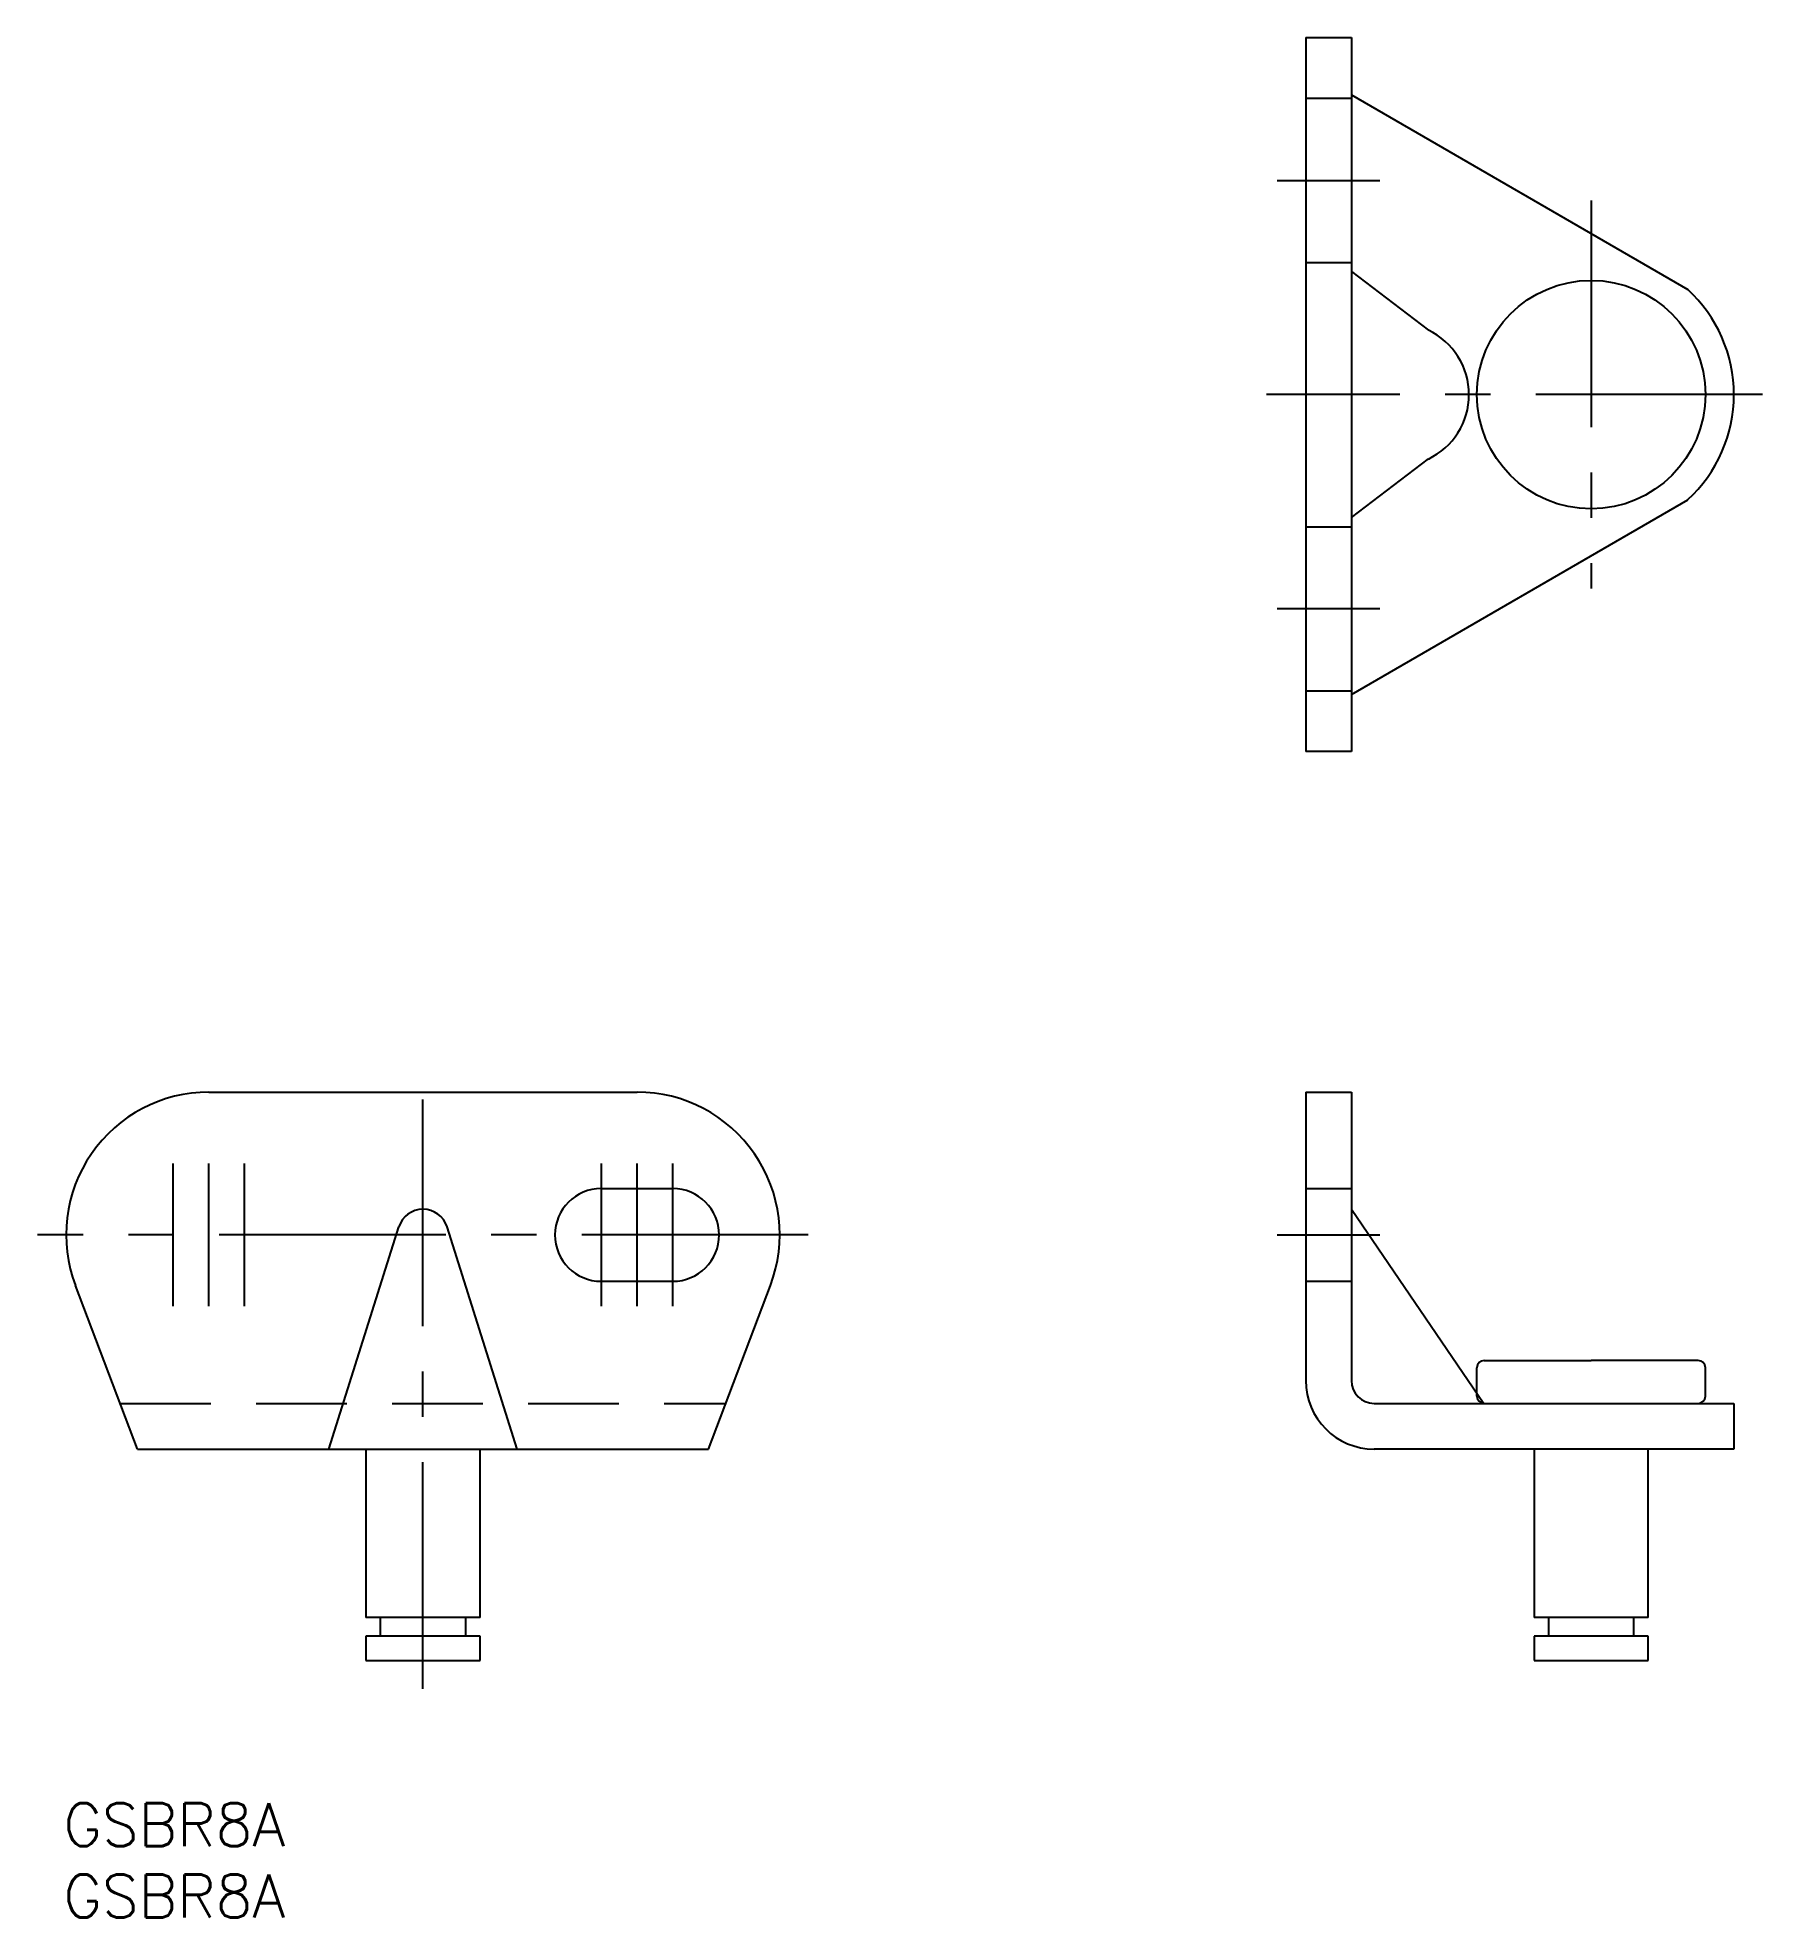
# Model space of a CAD drawing. Extents: x -2 to 119, y -8 to 124.
import ezdxf

# ---------------------------------------------------------------- set-up
doc = ezdxf.new("R2010")
doc.units = 0
doc.header["$LTSCALE"] = 0.5
doc.linetypes.add('CENTER', pattern=[50.8, 31.75, -6.35, 6.35, -6.35])
doc.linetypes.add('DASHED', pattern=[19.05, 12.7, -6.35])
for name, color, linetype in [('MSM_CENTER', 1, 'CENTER'), ('MSM_CONTINUOUS', 7, 'CONTINUOUS'), ('MSM_DASHED', 4, 'DASHED'), ('MSM_PART_NUMBER', 7, 'CONTINUOUS')]:
    doc.layers.add(name, color=color, linetype=linetype)
doc.styles.get("Standard").update_dxf_attribs({"font": 'txt.shx', "height": 3, "bigfont": 'bigfont.shx'})

# ---------------------------------------------------------------- blocks, each defined once
blk = doc.blocks.new('*U19')
at = {"layer": 'MSM_PART_NUMBER'}
blk.add_text('GSBR8A', height=3, dxfattribs=at).set_placement((0, -3))
blk = doc.blocks.new('*U20')
at = {"layer": 'MSM_PART_NUMBER'}
blk.add_text('GSBR8A', height=3, dxfattribs=at).set_placement((0, -8))

msp = doc.modelspace()

# ---------------------------------------------------------------- linework, layer by layer
at = {"layer": 'MSM_CENTER'}
for p, q in [((85.04, 113.65), (92.24, 113.65)), ((107.04, 112.24), (107.04, 85.06)), ((119.04, 98.65), (84.3, 98.65)), ((92.24, 83.65), (85.04, 83.65)), ((25.19, 8), (25.19, 51.81)), ((7.69, 34.8), (7.69, 44.8)), ((10.19, 34.8), (10.19, 44.8)), ((12.69, 34.8), (12.69, 44.8)), ((37.69, 34.8), (37.69, 44.8)), ((40.19, 34.8), (40.19, 44.8)), ((42.69, 34.8), (42.69, 44.8)), ((52.19, 39.8), (-1.81, 39.8)), ((85.04, 39.8), (92.24, 39.8))]:
    msp.add_line(p, q, dxfattribs=at)
at = {"layer": 'MSM_CONTINUOUS'}
for p, q in [((87.04, 123.65), (87.04, 73.65)), ((87.04, 123.65), (90.24, 123.65)), ((90.24, 123.65), (90.24, 73.65)), ((90.24, 119.65), (113.81, 106.01)), ((90.24, 107.27), (95.64, 103.17)), ((90.24, 90.04), (95.64, 94.14)), ((90.24, 77.65), (113.81, 91.29)), ((90.24, 73.65), (87.04, 73.65)), ((10.19, 49.8), (40.19, 49.8)), ((87.04, 49.8), (87.04, 29.6)), ((87.04, 49.8), (90.24, 49.8)), ((90.24, 49.8), (90.24, 29.6)), ((37.69, 43.05), (42.69, 43.05)), ((90.24, 41.6), (99.53, 28)), ((18.6, 24.8), (23.5, 40.36)), ((31.79, 24.8), (26.88, 40.36)), ((5.19, 24.8), (0.84, 36.25)), ((37.69, 36.55), (42.69, 36.55)), ((45.19, 24.8), (49.54, 36.25)), ((99.04, 28.5), (99.04, 30.5)), ((99.54, 31), (107.04, 31)), ((114.54, 31), (107.04, 31)), ((115.04, 28.5), (115.04, 30.5)), ((91.84, 28), (117.04, 28)), ((117.04, 28), (117.04, 24.8)), ((5.19, 24.8), (45.19, 24.8)), ((21.19, 24.8), (21.19, 13)), ((29.19, 13), (29.19, 24.8)), ((117.04, 24.8), (91.84, 24.8)), ((103.04, 24.8), (103.04, 13)), ((111.04, 13), (111.04, 24.8)), ((29.19, 13), (21.19, 13)), ((22.19, 13), (22.19, 11.7)), ((28.19, 11.7), (28.19, 13)), ((111.04, 13), (103.04, 13)), ((104.04, 13), (104.04, 11.7)), ((110.04, 11.7), (110.04, 13)), ((21.19, 11.7), (21.19, 10)), ((29.19, 11.7), (21.19, 11.7)), ((29.19, 10), (29.19, 11.7)), ((111.04, 11.7), (103.04, 11.7)), ((103.04, 11.7), (103.04, 10)), ((111.04, 10), (111.04, 11.7)), ((21.19, 10), (29.19, 10)), ((103.04, 10), (111.04, 10))]:
    msp.add_line(p, q, dxfattribs=at)
msp.add_circle((107.04, 98.65), 8, dxfattribs=at)
for centre, radius, start, end in [((107.04, 98.65), 10, 312.6181, 47.3819), ((93.48, 98.65), 5, 295.4993, 64.5007), ((10.19, 39.8), 10, 90, 200.7966), ((40.19, 39.8), 10, 339.2034, 90), ((37.69, 39.8), 3.25, 90, 270), ((42.69, 39.8), 3.25, 270, 90), ((25.19, 39.83), 1.77, 17.4862, 162.5138), ((99.54, 30.5), 0.5, 90, 180), ((114.54, 30.5), 0.5, 0, 90), ((91.84, 29.6), 4.8, 180, 270), ((91.84, 29.6), 1.6, 180, 270), ((99.54, 28.5), 0.5, 180, 270), ((114.54, 28.5), 0.5, 270, 0)]:
    msp.add_arc(centre, radius, start, end, dxfattribs=at)
at = {"layer": 'MSM_DASHED'}
for p, q in [((87.04, 119.4), (90.24, 119.4)), ((87.04, 107.9), (90.24, 107.9)), ((87.04, 89.4), (90.24, 89.4)), ((87.04, 77.9), (90.24, 77.9)), ((87.04, 43.05), (90.24, 43.05)), ((87.04, 36.55), (90.24, 36.55)), ((3.98, 28), (46.41, 28))]:
    msp.add_line(p, q, dxfattribs=at)

# ---------------------------------------------------------------- block references
at = {"layer": 'MSM_CONTINUOUS'}
for name in ['*U19', '*U20']:
    msp.add_blockref(name, (0, 0), dxfattribs=at)

doc.saveas('drawing.dxf')
